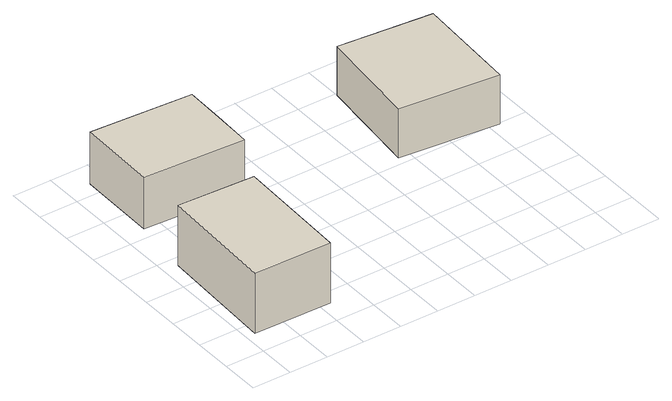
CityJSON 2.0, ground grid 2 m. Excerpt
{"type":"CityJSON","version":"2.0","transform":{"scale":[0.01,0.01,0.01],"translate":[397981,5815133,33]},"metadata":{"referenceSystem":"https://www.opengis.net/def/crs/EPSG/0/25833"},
"CityObjects":{
"building1":{"type":"Building","attributes":{"Gemeindeschluessel":"11000009","BezugspunktDach":"2200","function":"31001_1312","measuredHeight":3.54,"storeysAboveGround":1},"address":[{"country":"Germany","locality":"Berlin","thoroughfareNumber":"960","thoroughfareName":"Nalepastraße"}],"geometry":[{"type":"Solid","lod":"1","boundaries":[[[[0,1,2,3]],[[4,5,6,7]],[[4,7,3,2]],[[5,4,2,1]],[[6,5,1,0]],[[7,6,0,3]]]]}]},
"building2":{"type":"Building","attributes":{"Gemeindeschluessel":"11000009","BezugspunktDach":"2200","function":"31001_1312","measuredHeight":3.17,"storeysAboveGround":1},"address":[{"country":"Germany","locality":"Berlin","thoroughfareNumber":"56 (1)","thoroughfareName":"Nalepastraße"}],"geometry":[{"type":"Solid","lod":"1","boundaries":[[[[8,9,10,11,12]],[[13,14,15,16,17]],[[13,17,12,11]],[[14,13,11,10]],[[15,14,10,9]],[[16,15,9,8]],[[17,16,8,12]]]]}]},
"building3":{"type":"Building","attributes":{"Gemeindeschluessel":"11000009","BezugspunktDach":"2200","function":"31001_1312","measuredHeight":2.65,"storeysAboveGround":1},"address":[{"country":"Germany","locality":"Berlin","thoroughfareNumber":"956","thoroughfareName":"Nalepastraße"}],"geometry":[{"type":"Solid","lod":"1","boundaries":[[[[18,19,20,21,22]],[[23,24,25,26,27]],[[23,27,22,21]],[[24,23,21,20]],[[25,24,20,19]],[[26,25,19,18]],[[27,26,18,22]]]]}]}
},
"vertices":[
[433,96,425],[456,703,425],[56,721,425],[28,103,425],[56,721,101],[456,703,101],[433,96,101],[28,103,101],
[621,1002,382],[628,1210,382],[635,1418,382],[103,1448,382],[95,1030,382],[103,1448,103],[635,1418,103],[628,1210,103],[621,1002,103],[95,1030,103],
[1855,792,341],[1864,944,341],[1889,1343,341],[1401,1388,341],[1341,845,341],[1401,1388,76],[1889,1343,76],[1864,944,76],[1855,792,76],[1341,845,76]
]}
